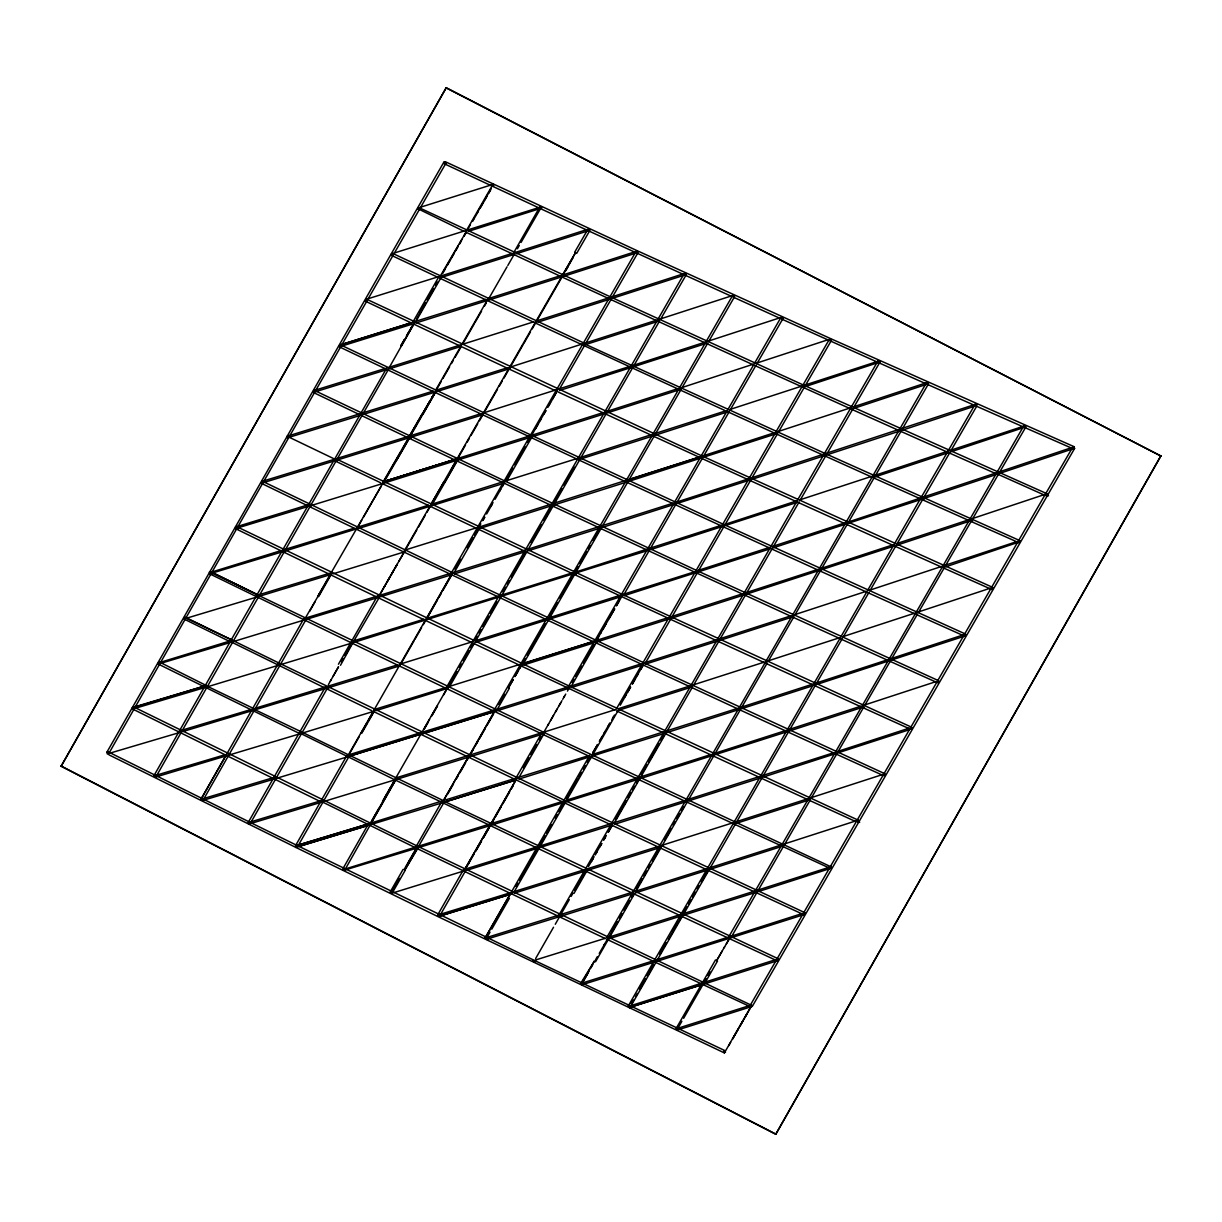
<?xml version="1.0" encoding="UTF-8"?>
<svg xmlns="http://www.w3.org/2000/svg" width="1222" height="1222" viewBox="0 0 1222 1222"><rect width="100%" height="100%" fill="white"/><g stroke="black" fill="none" stroke-linecap="round" stroke-linejoin="round"><path stroke-width="1.5" d="M804.076 912.941L804.534 914.438L655.664 961.714M108.804 753.531L106.833 752.63M61.1 766.286L446.244 87.694L1160.885 456.005L775.756 1134.306L61.1 766.286L446.244 87.694M775.756 1134.306L1160.9 455.714M964.54 636.02L965.609 634.096L723.684 524.437L531.463 435.276L340.403 344.818L339.548 346.04L339.426 346.895L433.138 391.498M937.564 682.655L938.633 680.715L697.059 570.659L505.114 481.163L314.329 390.383L313.489 391.605L313.351 392.461L359.253 414.472M910.665 729.213L911.734 727.273L622.487 594.472L335.836 458.739M883.827 775.68L884.927 774.061M158.463 663.561L159.395 662.034L158.723 662.813L231.554 640.496M858.424 820.894L857.951 820.145L857.569 821.841M752.248 1006.485L1074.673 448.352L1073.909 447.527L1072.717 447.176L1045.421 494.146L750.247 1005.309M751.79 1005.171L724.386 1052.921L725.303 1050.798L534.197 960.324L296.885 845.364M324.334 687.696L231.294 641.978M999.642 472.181L1025.884 426.921L1025.136 426.096L1023.883 425.745L728.709 936.907M365.5 301.223L366.539 299.161L702.146 456.05L992.646 587.37M685.695 273.316L685.298 274.14M857.859 821.81L857.707 820.374M227.124 755.822L132.786 709.096L133.076 708.134L133.824 707.019L417.527 846.189L751.331 1005.217M107.276 754.005L108.315 751.927L249.685 822.146M556.865 391.269L557.186 390.23M578.403 459.655L578.724 458.632M599.941 528.057L600.262 527.018M621.494 596.443L621.799 595.42M643.032 664.829L643.337 663.806M664.569 733.231L664.875 732.192M686.107 801.617L686.413 800.593M707.645 870.018L707.95 868.979M729.183 938.404L729.488 937.381M281.259 550.908L235.51 528.637L235.861 527.522L236.549 526.575L569.742 686.336L858.073 820.099M884.621 775.42L884.468 773.984M158.325 663.072L158.31 663.531M530.455 437.247L530.776 436.223M749.101 1006.149L702.849 984.535L703.078 983.359M831.403 866.994L543.469 732.161L210.642 572.385M232.317 640.206L184.919 617.553M911.765 727.594L911.032 729.198M231.264 642.253L184.003 619.019L184.644 616.942L279.655 663.363M559.325 916.637L559.661 915.614M757.075 363.408L782.981 318.545L782.263 317.735L780.98 317.369L568.261 686.825M1046.933 493.688L1046.429 495.429M287.277 437.797L288.209 435.964M464.055 871.072L464.391 870.049M1019.759 540.567L1018.812 542.675L1018.98 540.964M948.639 451.773L948.547 452.644L995.533 473.51M911.001 727.564L911.184 728.419M970.176 520.175L970.085 521.046L1015.345 541.132M992.569 587.324L991.622 589.432L992.554 588.24M884.82 773.709L644.025 662.859L452.644 572.706L262.409 481.254L261.569 482.491L261.416 483.347L307.196 505.511M416.519 848.16L417.527 846.189M708.76 341.412L734.605 296.625L733.903 295.816L732.665 295.419L494.314 709.936M943.14 566.886L943.033 567.756L991.699 589.478M964.677 635.287L964.57 636.143M235.495 528.515L235.861 527.522M282.893 551.596L283.26 550.587M851.566 408.347L851.444 409.217M873.104 476.748L872.982 477.603M894.641 545.134L894.519 546.005L941.383 567.023M916.179 613.52L916.057 614.391L962.921 635.409M257.032 596.916L257.399 595.908M393.347 779.086L300.23 733.276M414.884 847.472L321.768 801.663M418.566 208.763L418.275 207.908L418.275 209.527M1046.001 494.879L1045.91 495.75M1046.933 494.284L1046.643 495.475L1046.338 494.207M1018.827 541.758L1018.736 542.644M937.87 681.112L938.343 682.502L938.007 681.234M991.714 588.561L991.622 589.432M340.495 665.303L352.959 642.665M938.618 681.296L937.931 682.64M209.71 573.76L210.764 571.804L258.056 594.946L210.764 571.804M576.662 253.382L589.905 230.362L589.218 229.568L587.981 229.156L574.63 252.282M724.386 1052.921L438.118 916.683L295.877 847.442L296.396 846.036L297.129 846.51M658.078 321.05L658.368 320.195M679.615 389.436L679.906 388.596M701.153 457.822L701.443 456.982M722.706 526.224L722.981 525.384M744.244 594.61L744.519 593.77M765.782 663.011L766.057 662.156M787.319 731.398L787.594 730.557M808.857 799.784L809.132 798.944M830.395 868.185L831.372 866.398M300.169 733.826L205.54 687.406L205.525 685.817M248.616 824.086L248.433 823.078M609.931 298.871L610.206 298.031M631.468 367.272L631.743 366.432M653.006 435.658L653.281 434.818M674.544 504.044L674.819 503.204M696.082 572.446L696.357 571.606M717.62 640.832L717.894 639.992M739.157 709.234L739.447 708.393M760.695 777.62L760.985 776.78M782.233 846.006L782.523 845.166M803.771 914.407L804.748 912.62L804.672 913.506M561.83 276.63L562.716 274.889M583.368 345.016L583.658 344.176M604.905 413.403L605.196 412.562M626.443 481.804L626.733 480.964M647.981 550.19L648.271 549.35M669.534 618.592L669.809 617.752M691.072 686.978L691.362 686.138M712.609 755.364L712.9 754.524M734.147 823.765L734.437 822.925M755.685 892.152L755.975 891.312M777.223 960.553L778.277 958.796L777.971 960.568L703.536 984.214M411.157 438.041L410.225 438.163M274.37 778.75L275.149 777.177M493.78 185.775L492.283 185.102M535.419 322.44L536.229 320.958M509.009 368.418L509.543 367.272M595.389 641.397L595.068 642.421L641.397 664.188M482.659 414.304L483.209 413.173M927.91 382.517L927.742 383.968L852.192 408.927M991.867 587.767L992.356 589.157L992.188 588.286M965.502 634.951L964.769 636.143M490.221 825.064L490.908 823.735M511.987 892.885L511.651 893.893L557.706 915.965M628.826 1006.974L628.169 1006.18L654.412 960.385L921.006 497.751L975.156 404.238L977.05 405.078M945.584 566.871L1019.438 541.911M159.089 663.011L158.677 662.309L159.028 663.363M630.124 1007.386L628.169 1006.18M343.413 869.774L344.68 869.896M231.477 641.443L230.851 640.603L153.804 775.939M532.7 960.874L534.701 961.974M457.776 459.946L431.565 505.679M529.462 437.629L383.204 483.362L410.027 437.277M331.605 573.76L318.652 596.535M374.68 710.532L361.727 733.307M370.297 824.331L396.218 778.933L344.757 870.079M751.041 1005.232L750.736 1006.913M331.269 573.515L304.797 618.989L305.912 619.386M404.849 550.847L378.789 596.412M395.882 778.689L369.961 824.086M321.89 800.7L321.417 800.563M155.805 776.78L154.919 775.955L154.766 777.223M997.931 473.968L1073.894 448.505L1073.588 447.237M802.533 385.831L829.417 339.212L831.449 340.251M558.928 915.11L797.279 500.608M948.073 451.101L948.241 451.055M493.352 184.262L493.123 184.98M331.025 573.026L383.311 482.446M435.399 390.597L487.853 299.146M378.24 596.489L378.82 595.588M430.74 504.717L535.801 321.554L536.55 322.012M437.568 915.141L463.581 869.575M420.46 207.587L445.862 163.336L444.808 162.48L443.846 162.175L391.223 253.886L106.757 752.447M109.72 751.927L134.313 708.638M135.23 707.019L185.545 618.576M186.462 616.957L211.269 573.423M155.881 776.963L181.452 731.978M182.368 730.359L362.399 414.838M401.366 345.902L414.457 322.913L388.489 368.891M202.913 800.181L201.004 799.234L303.957 618.5M201.004 799.234L226.589 754.31M317.919 596.061L330.856 573.286M309.624 611.321L315.215 601.499M435.643 391.071L382.761 482.522L383.341 481.636M383.952 481.376L396.065 460.098M411.02 434.1L419.467 419.268M202.989 800.364L306.004 619.569M396.738 459.976L409.782 437.048M422.904 414.289L435.994 391.315L409.645 437.339M249.028 821.047L325.495 686.886M328.397 684.595L331.162 679.722M333.01 676.469L338.57 666.708L330.352 681.143M432.695 502.242L437.308 494.131M439.095 491L443.769 482.797M250.174 823.689L327.542 687.971M444.441 482.69L457.532 459.701M565.099 271.666L573.042 257.735M349.935 752.981L359.207 736.683M455.042 569.238L460.694 559.294M382.532 801.235L395.485 778.46M371.473 821.383L378.866 808.368M404.07 869.621L417.023 846.861M392.079 891.403L399.487 878.389L392.216 891.128M499.05 704.376L504.655 694.539M499.156 704.178L504.701 694.447M523.383 767.859L529.004 757.991M540.261 844.448L544.92 836.245M540.384 844.203L544.997 836.092M561.005 914.209L569.315 899.636M571.132 896.429L572.996 893.145M583.337 981.235L588.943 971.383M590.806 968.099L592.67 964.83M583.459 980.976L588.072 972.88M704.33 982.228L706.209 978.914M708.088 975.614L709.982 972.315M212.185 571.804L237.053 528.179M237.969 526.56L288.835 437.461M289.767 435.842L314.833 391.987M315.765 390.353L340.892 346.422M230.775 640.664L386.778 367.99M338.448 664.233L377.43 596M384.105 587.14L389.711 577.319M391.59 574.05L397.211 564.213M379.4 597.191L353.143 642.146M566.351 269.466L568.215 266.197M347.033 755.288L295.373 845.914L296.396 846.036M297.435 846.922L323.219 801.678M324.151 800.059L349.08 756.357M343.626 867.452L368.57 823.674M403.077 869.407L390.093 892.136L392.063 892.961M416.045 846.663L442.043 801.189M392.155 893.145L405.108 870.476M418.092 847.747L404.803 870.095L444.014 802.365M465.063 869.102L464.543 869.759L516.738 778.551L491 824.407M440.546 914.514L465.551 870.767M511.178 892.396L485.103 938.053L485.776 938.725M704.468 981.953L706.331 978.685M708.195 975.431L710.043 972.162M341.839 344.787L367.028 300.78M367.975 299.146L393.24 255.047M394.187 253.412L419.513 209.237M412.761 322.272L439.034 276.462M492.71 184.766L466.162 231.034L466.941 230.24M439.966 276.646L466.712 230.958M415.679 321.829L441.02 277.654M363.331 413.204L388.535 369.197M322.639 588.5L317.949 596.687L322.593 588.607M358.015 526.667L361.743 520.16M363.453 517.196L381.31 485.974M436.315 390.017L441.157 381.539M442.883 378.56L449.604 366.814M451.483 363.545L453.362 360.276M455.088 357.298L460.709 347.476M462.588 344.207L474.044 324.242M474.823 322.898L481.56 311.136M484.386 306.218L486.28 302.934M443.708 482.216L404.299 550.923L404.757 550.16M341.366 661.805L343.245 658.536M345.123 655.252L350.745 645.43M380.348 593.724L384.991 585.582M386.855 582.329L393.377 570.934M395.241 567.68L397.104 564.427M398.968 561.173L404.558 551.412M406.422 548.143L416.839 529.92M418.566 526.957L425.241 515.256M426.967 512.293L430.694 505.771M458.785 456.768L465.506 445.022M467.232 442.043L469.263 438.484M470.989 435.506L477.71 423.759M479.436 420.78L483.194 414.227M485.226 410.668L497.461 389.36M499.187 386.366L502.166 381.157M503.892 378.178L509.696 368.051M345.062 655.389L350.622 645.69M451.239 573.149L636.066 251.35L637.38 251.732L638.067 252.526L612.39 297.099M347.873 755.761L452.125 573.362L426.386 619.233M366.661 723.653L361.025 733.475L366.6 723.775M368.54 720.369L372.282 713.831M400.953 663.745L414.136 640.664M414.915 639.335L421.59 627.65M423.301 624.686L426.249 619.508M427.96 616.545L433.718 606.463M434.497 605.134L437.445 599.956M439.156 596.978L441.188 593.434M442.899 590.455L452.232 574.157M368.448 720.537L373.092 712.457M454.095 572.736L479.36 528.637M506.58 481.193L531.982 436.926M446.565 687.222L684.305 273.438L686.214 274.293M387.252 793.674L385.388 796.958L390.918 787.319M390.078 788.77L393.82 782.217M392.766 784.081L394.63 780.858M449.482 686.779L474.686 642.757M475.633 641.122L500.898 597.039M501.83 595.389L527.171 551.214M528.118 549.579L553.52 505.328M405.979 866.978L411.615 857.157M413.494 853.888L416.305 848.969M447.756 794.01L453.484 783.959M456.28 779.071L458.143 775.817M459.854 772.854L465.597 762.803M467.308 759.84L473.051 749.773M475.847 744.885L477.726 741.632M479.436 738.653L485.195 728.587M486.906 725.608L493.596 713.908M408.744 862.182L414.304 852.482M496.224 711.158L509.375 688.23M523.367 663.79L575.058 573.714M541.988 732.635L515.776 778.368M464.543 869.759L490.45 824.483M468.515 863.74L474.09 853.979M475.954 850.726L481.544 840.965M483.408 837.712L489.93 826.316M465.567 868.918L469.294 862.411M475.801 851.016L481.392 841.255M483.255 838.002L488.846 828.241M491.794 823.063L493.657 819.794M495.368 816.831L501.127 806.764M502.838 803.786L509.528 792.085M511.254 789.122L513.271 785.563M543.973 733.811L518.708 777.91M571.193 686.367L596.596 642.115M589.798 755.211L485.149 937.931L486.57 939.092M486.325 938.649L490.053 932.126M491.763 929.178L509.452 898.262M516.127 886.561L517.991 883.307M519.717 880.329L537.604 849.061M514.095 891.953L539.299 847.946M565.511 802.212L540.246 846.296M566.458 800.578L591.784 756.403M592.731 754.753L618.133 710.501M535.648 958.506L553.535 927.238M555.262 924.275L558.989 917.753M573.989 893.404L587.049 870.599M614.269 823.154L639.671 778.888M606.601 937.809L926.505 382.639L928.399 383.479M595.526 961.79L608.587 939M609.534 937.35L634.875 893.175M635.807 891.541L661.209 847.289M631.102 1003.888L632.996 1000.589M639.595 989.072L645.262 979.189M647.156 975.904L653.755 964.372M660.354 952.885L666.005 943.048M672.589 931.576L678.241 921.739M680.119 918.47L686.718 906.984M631.071 1005.752L682.747 915.675M678.134 1027.839L681.891 1021.271M683.633 1018.293L702.604 985.222M705.231 982.427L717.528 961.027M728.724 1045.665L730.619 1042.351M742.961 1020.874L732.513 1039.051L738.134 1029.275M744.855 1017.575L751.499 1005.996M407.338 334.492L409.233 331.193M411.142 327.908L413.036 324.609M541.85 207.984L539.818 206.93L513.546 252.985M422.17 413.83L408.896 436.88L409.477 435.979M429.823 401.228L423.179 412.761L429.747 401.396M431.717 397.944L434.574 393.01M488.953 298.305L507.023 266.824M507.817 265.48L514.431 253.977M517.41 248.753L519.304 245.469M521.046 242.46L540.124 209.283M397.013 458.449L400.74 451.987M402.603 448.734L408.224 439.003M535.648 321.844L575.593 252.572L562.12 275.79L562.884 276.233L562.273 275.485M537.863 319.079L562.609 276.019M451.361 469.63L457.059 459.747M511.438 365.057L522.909 345.062M523.703 343.718L530.455 331.926M532.196 328.932L535.175 323.723M472.899 538.016L467.201 547.899L472.822 538.184M474.808 534.732L477.649 529.783M559.34 389.314L584.895 344.894M585.842 343.245L611.443 298.748M660.567 319.263L686.306 274.614M580.893 457.7L606.433 413.296M607.38 411.646L632.981 367.15M633.928 365.5L659.605 320.928M554.467 503.678L579.946 459.35M513.133 679.738L508.383 687.971L513.072 679.844M515.027 676.453L517.884 671.504M519.778 668.22L521.672 664.921M655.466 433.886L681.143 389.314M682.105 387.664L707.843 343.015M576.005 572.079L654.518 435.536M536.565 744.84L530.867 754.722L536.489 744.992M539.421 739.906L541.315 736.606M703.643 456.05L729.381 411.402M623.968 594.488L649.508 550.068M650.455 548.418L676.056 503.938M677.003 502.288L702.681 457.715M616.148 709.325L802.518 385.755M645.506 662.874L671.046 618.469M671.993 616.82L697.594 572.324M698.556 570.674L724.218 526.102M725.181 524.452L750.919 479.788M574.905 889.86L576.799 886.561M579.64 881.627L585.338 871.744M640.618 777.253L666.097 732.91M667.044 731.275L692.584 686.856M720.094 639.06L745.756 594.488M746.657 592.945L772.457 548.189M693.531 685.206L719.132 640.71M595.496 959.896L597.39 956.597M604.035 945.08L607.823 938.496M662.156 845.639L687.635 801.311M688.582 799.662L714.122 755.257M715.069 753.607L740.669 709.111M741.632 707.462L767.294 662.889M768.195 661.331L793.995 616.575M688.612 903.7L690.491 900.415M693.317 895.482L695.211 892.197M697.105 888.913L698.984 885.629M705.598 874.142L707.477 870.858M683.694 914.041L709.172 869.697M710.119 868.063L762.207 777.498M763.17 775.848L788.832 731.275M789.794 729.626L815.532 684.977M715.496 959.927L675.98 1028.756L677.889 1029.657M731.657 936.449L757.197 892.029M758.144 890.38L783.745 845.899M784.707 844.249L810.385 799.677M811.332 798.012L837.07 753.363M740.028 1025.991L746.627 1014.504M406.33 336.264L411.951 326.503M431.61 398.158L434.436 393.27M451.285 469.798L456.906 460.037M474.701 534.931L477.512 530.058M514.951 676.591L520.587 666.845M730.298 409.798L756.143 365.011M558.973 811.759L564.595 801.999M778.613 431.809L804.519 386.931M805.451 385.327L831.418 340.388M751.836 478.199L777.681 433.413M797.218 500.623L877.931 360.964L879.825 361.804M574.875 889.906L580.511 880.146M582.39 876.892L585.201 872.019M853.888 407.17L879.932 362.14M773.373 546.585L799.219 501.799M800.15 500.195L826.057 455.332M826.989 453.729L852.956 408.774M580.633 983.496L594.488 960.966L581.198 984.016L582.344 984.428M599.238 953.42L604.859 943.659M821.688 568.581L847.594 523.719M848.526 522.115L874.494 477.16M875.426 475.557L901.469 430.526M794.896 615.033L820.756 570.185M923.007 498.927L896.933 544.004M816.464 683.373L842.294 638.587M843.226 636.983L869.132 592.12M870.064 590.501L896.032 545.562M918.47 612.39L944.545 567.313M838.002 751.759L863.832 706.973M864.764 705.369L890.67 660.506M891.602 658.902L917.569 613.948M902.401 428.922L928.521 383.815M976.271 406.972L950.96 450.643M923.939 497.308L950.059 452.201M724.6 946.867L716.566 960.752L722.233 950.96M726.387 943.781L729.962 937.61M724.127 947.692L729.809 937.9M945.477 565.71L998.71 473.8M804.748 912.62L565.007 800.547L279.594 663.347L278.937 664.31L280.067 664.707M253.458 708.989L301.192 731.764L300.475 732.696L301.605 733.108M395.775 778.002L395.332 778.75L448.046 686.749M469.37 755.333L443.006 801.372L495.2 710.15L469.462 756.021M201.233 799.753L201.569 799.998M248.112 822.666L250.098 823.506M751.041 1006.76L679.02 1029.535M206.213 685.756L253.855 708.607M374.36 709.463L374.344 710.288M357.282 527.201L357.252 528.026M421.896 732.375L421.865 733.2M1073.527 448.673L1074.092 446.687L830.868 338.723L637.533 250.861L445.358 161.732L444.487 162.938L444.396 163.824L538.658 207.771M180.642 730.725L179.97 732.085L180.505 730.955L179.497 730.832M206.35 685.542L159.395 662.034M659.529 846.327L660.628 845.991M583.963 343.626L825.507 453.668L1019.667 540.536M357.618 528.546L285.429 550.893M448.291 688.154L376.009 710.639M422.232 733.719L350.072 756.051M465.307 870.507L393.148 892.839M132.297 707.477L133.855 707.08M1046.857 493.657L803.969 385.281L610.908 297.099L419.024 207.633L418.153 208.84L464.223 231.416M584.36 343.229L392.736 253.443L391.88 254.65L391.773 255.52L437.873 277.302M400.449 663.928L400.327 664.814M443.311 800.899L778.2 958.766M972.605 521.183L971.719 521.198M361.941 414.823L433.734 392.552M725.303 1050.798C724.371 1051.959 726.998 1053.211 723.943 1051.47M107.047 752.11L108.33 751.988M444.396 163.824L445.358 161.732M155.057 777.207L154.629 775.695L225.551 754.585M107.551 752.217L108.04 753.699L180.657 732.207M445.862 163.336L443.846 162.175M288.025 436.223L287.048 436.269M723.836 1051.287L725.165 1051.668M278.341 663.775L279.242 663.76M299.634 732.207L300.78 732.146M1074.092 446.687L1073.252 448.841L1024.464 427.41M950.64 450.261L1024.8 425.806M997.488 472.471L1071.648 447.619M749.697 478.459L976.256 404.039M1023.333 427.715L951.083 451.758M923.588 496.987L995.686 473.067M996.129 474.564L922.228 499.08M972.177 518.663L1046.2 493.978M869.713 590.18L1017.223 541.453M853.536 406.834L925.497 383.066M974.621 406.193L900.736 430.724M949.28 452.369L873.73 477.328M896.612 543.622L968.572 519.854M970.818 520.755L895.268 545.715M803.297 385.602L879.321 360.841M947.035 451.468L873.593 475.786M920.441 499.676L771.693 548.342M918.165 612.023L990.11 588.256M891.25 658.566L964.876 634.371L965.304 635.868L965.136 634.997M963.516 636.463L814.769 685.114M756.724 363.087L828.409 339.624M803.74 387.084L879.153 362.292L878.832 361.04M776.474 432.069L849.947 408.026M898.934 431.305L751.942 479.36M799.799 499.874L871.485 476.412M921.8 497.583L846.983 522.42M893.465 546.295L744.992 594.64M842.875 636.662L914.56 613.2M864.412 705.048L936.098 681.586M706.622 341.671L779.972 317.781M729.946 409.477L801.51 386.183M773.022 546.265L844.585 522.955M893.022 544.813L819.855 568.81M866.123 591.356L793.093 615.201M816.113 683.052L887.661 659.743M837.65 751.438L909.199 728.144M909.657 729.626L761.459 777.65M660.186 319.003L733.383 295.281L733.796 296.686M633.546 365.225L704.85 342.236M705.293 343.733L559.432 390.536M753.149 364.248L680.547 388.016M703.261 455.791L774.687 432.649M775.13 434.131L629.009 481.285M750.155 479.94L675.292 504.075M796.225 501.035L723.623 524.803M796.668 502.532L650.532 549.656M698.159 570.399L769.463 547.425M769.906 548.907L624.045 595.71M746.337 592.578L817.762 569.421M108.957 754.845L295.923 847.457M767.874 660.965L839.3 637.823M789.412 729.351L860.838 706.209M863.068 707.126L788.083 731.428M810.95 797.752L884.163 774.03M612.008 296.839L683.312 273.85M610.679 298.901L685.542 274.767L685.084 273.27M585.46 342.985L656.611 320.149M658.841 321.065L584.131 345.047M580.496 457.44L726.387 410.638M653.755 435.689L728.618 411.554M650.073 548.159L721.224 525.323M671.611 616.545L742.762 593.724M743.22 595.206L670.282 618.607M719.712 638.801L791.001 615.812M718.383 640.863L793.231 616.728M739.463 707.767L812.538 684.198M741.693 708.684L812.981 685.695M714.687 753.332L785.838 730.496M786.296 731.993L638.923 779.04M686.413 799.967L834.076 752.599M736.224 821.719L807.375 798.898M807.834 800.395L736.683 823.216M784.325 843.974L855.614 820.985M757.762 890.12L831.021 866.688M514.111 252.832L586.911 229.583M562.135 275.164L635.073 251.763M564.365 276.08L635.532 253.244M535.633 321.218L608.449 297.969M608.907 299.466L537.894 322.165M606.998 411.371L678.149 388.55M605.669 413.433L678.607 390.032M651.983 436.254L580.969 458.922M478.459 527.262L699.687 456.936M747.925 479.024L675.155 502.548M673.521 504.64L600.735 527.919M643.337 663.179L717.925 639.366M716.596 641.428L645.583 664.096M691.362 685.511L764.3 662.11M665.364 733.093L739.921 709.249M759.672 778.215L688.658 800.884M709.738 867.788L782.538 844.555M781.225 846.602L708.424 869.85M758.22 891.617L831.159 868.216L830.792 866.948M466.162 230.408L540.689 207.007M539.284 208.825L468.393 231.34M516.341 253.748L589.141 230.515L589.31 229.064M489.472 298.229L560.363 275.714M562.594 276.646L488.158 300.291M629.987 366.371L484.706 412.517M626.749 480.338L701.459 456.463M673.062 503.159L527.736 549.304M648.745 550.221L352.669 642.803M597.161 640.206L668.052 617.675M668.51 619.172L595.847 642.253M618.699 708.592L689.59 686.077M691.82 687.008L617.385 710.639M737.691 708.332L592.349 754.493M640.236 776.978L711.128 754.463M731.275 936.174L802.304 913.506M439.813 276.309L512.339 253.382M514.569 254.313L442.043 277.226M583.673 343.55L509.849 367.242M532.593 435.001L603.393 412.517M531.234 437.079L603.851 414.014M627.222 481.865L478.627 528.821M648.286 548.724L574.462 572.415M549.274 617.706L696.998 571.025M622.258 596.275L475.755 642.329M569.04 686.657L641.581 663.729M643.795 664.661L571.27 687.589M661.82 845.364L734.437 822.299M635.425 891.266L706.194 868.918M706.652 870.4L635.883 892.763M609.198 937.075L755.975 890.685M756.433 892.182L607.853 939.138M656.962 959.667L727.732 937.305M704.895 982.152L775.71 959.652M420.093 207.343L492.894 184.4M393.805 253.153L464.345 230.973M486.387 300.841L415.77 323.051M463.169 344.115L533.846 321.783M436.834 389.955L507.466 367.746M509.696 368.677L435.536 391.987M578.724 458.006L432.16 504.075M528.194 550.801L598.979 528.469M501.448 595.129L572.079 572.919M593.587 641.336L449.146 686.504M521.702 665.593L594.045 642.818M544.569 731.902L615.124 709.722M663.592 733.658L518.831 779.117M566.076 800.303L636.693 778.093M637.166 779.59L490.893 825.324M684.61 800.532L539.864 846.036M614.391 824.361L686.871 801.449M585.842 869.254L660.002 845.929M660.476 847.457L586.3 870.736M701.734 984.779L629.376 1007.524L628.979 1006.271L703.078 982.717M629.376 1007.524L701.718 984.703M749.223 1005.706L676.728 1028.619L677.019 1029.474M367.593 298.886L438.011 276.859M485.928 299.359L339.655 345.093L340.052 346.361M389.131 367.272L461.351 344.696M389.604 368.769L460.007 346.743M410.623 435.689L481.132 413.632M483.347 414.579L411.096 437.171M529.004 436.132L382.776 481.957L454.813 459.457L384.533 481.315M504.9 482.995L357.13 528.927M525.964 549.869L378.194 595.847M454.217 573.943L526.422 551.366M475.282 640.847L547.502 618.271M496.819 709.234L567.237 687.222M495.49 711.296L569.498 688.139M588.775 755.608L371.106 822.971M612.589 824.926L464.818 870.889M634.126 893.328L560.104 916.469M655.191 960.232L581.168 983.374L581.443 984.245M583.444 984.306L653.846 962.279M341.457 344.543L411.738 322.669M341.916 346.025L412.196 324.166M433.275 391.071L287.598 436.132L288.056 437.629M406.071 549.717L476.351 527.858M427.563 618.118L497.934 596.229M350.027 755.975L493.657 711.769M543.225 733.948L469.355 756.937M492.176 823.292L562.548 801.403M511.957 892.243L584.085 869.804M584.544 871.286L514.187 893.175M633.653 891.831L485.898 937.793L486.28 939.061M535.297 960.064L605.577 938.206M315.811 391.636L387.802 369.334M359.91 415.511L289.797 437.109M336.921 458.494L408.866 436.239M335.592 460.541L409.339 437.72M358.458 526.896L428.601 505.19M380.47 596.764L450.613 575.058M399.731 664.233L473.479 641.413M495.017 709.799L347.812 755.12M421.743 734.117L493.688 711.846M541.01 733.017L397.074 777.559M489.136 825.873L417.298 847.992M466.117 868.857L536.336 847.136M440.607 915.828L512.385 893.649M558.347 917.019L488.113 938.756M385.572 368.387L313.596 390.658L314.023 392.048M333.85 461.076L263.876 482.507M311.396 505.465L381.401 483.927M283.199 549.946L354.915 527.98M332.934 573.866L404.742 551.764M353.998 640.771L424.003 619.218M328.015 686.184L397.99 664.768M398.464 666.25L328.504 687.681M373.733 709.677L447.344 687.054M397.547 779.04L467.552 757.487M441.524 803.053L298.428 846.617L367.99 825.461M510.17 892.793L438.362 914.881L438.606 915.767M440.623 915.828L512.43 893.725M262.073 482.782L261.661 481.514L333.377 459.594M259.079 594.717L330.658 572.935M329.39 574.951L257.811 596.748M306.523 617.782L376.407 596.382M378.667 597.329L232.027 641.978M490.419 823.842L343.733 869.438M415.541 848.511L345.704 869.789M235.479 527.033L309.12 504.533M238.046 527.812L309.594 506.03M210.123 572.538L281.457 550.465M283.672 551.428L212.216 573.072M350.882 643.352L206.304 687.131M302.674 732.986L372.42 711.739M324.212 801.372L395.76 779.59M254.879 708.348L326.274 686.718M326.748 688.215L182.49 731.657M276.89 778.215L348.285 756.601M322.425 801.922L251.182 823.384M297.954 845.135L367.562 824.056M369.411 823.582L296.182 845.655L296.64 847.152M186.599 618.195L255.994 597.298M230.21 642.528L160.922 663.286M182.002 730.176L251.258 709.432M300.887 733.521L156.874 776.673M273.285 779.315L203.998 800.059M321.951 800.441L248.937 822.421L249.38 823.918L249.013 822.864M135.337 708.271L204.486 687.665M272.796 777.818L201.752 799.096L201.935 799.998M1074.52 448.398L1073.481 447.787M562.12 275.79L563.021 275.943M1073.771 446.977L1073.894 448.505M830.517 338.998L830.654 340.541M595.71 640.725L521.84 664.126M582.375 984.718L581.458 984.52M437.629 915.034L439.538 915.95M342.771 868.964L343.703 869.193M153.896 775.833L154.919 775.955M310.8 506.534L310.831 505.511M211.941 574.126L210.627 573.76M864.534 707.66L863.618 707.446M209.313 572.217L210.245 572.507M273.927 777.391L274.843 777.65M1047.544 495.918L1048.476 495.781L1047.896 494.956M923.129 499.523L924.031 499.233L922.427 497.828M327.633 688.658L328.565 688.521L327.97 687.696M487.257 939.733L488.143 939.718L487.593 938.786M439.355 916.256L438.24 915.797M249.884 823.796L248.769 823.322M284.207 551.748L285.444 551.855L284.894 550.923M858.394 822.238L859.631 822.345L858.776 821.138M391.437 253.87L392.461 255.215M574.462 574.035L576.081 574.294L575.241 573.103M236.426 528.515L238.046 528.79L237.19 527.598M390.903 891.892L391.544 893.19M344.146 870.11L343.015 869.484M1022.722 426.646L975.736 405.887M1044.26 495.032L997.152 473.922M973.995 405.124L878.496 362.629M900.034 431.015L946.882 451.911M970.161 521.076L873.073 477.649M876.77 361.849L781.545 319.018M851.535 409.248L898.307 430.236M849.794 408.469L754.707 365.485M824.621 455.806L871.332 476.87M846.159 524.192L892.87 545.256M867.696 592.594L914.407 613.658M889.234 660.98L935.945 682.044M779.819 318.239L733.169 297.099M822.895 455.027L776.245 433.886M844.433 523.413L797.783 502.273M819.32 570.659L865.97 591.799M887.508 660.201L792.559 617.049M862.396 707.446L909.046 728.587M731.443 296.304L684.87 275.087M752.981 364.706L658.169 321.386M774.519 433.092L727.945 411.875M817.594 569.88L771.021 548.663M749.483 480.261L796.057 501.478M860.67 706.667L765.858 663.347M835.634 753.837L882.223 775.053M636.631 253L683.144 274.293M679.707 389.787L724.493 410.302M701.245 458.174L747.757 479.482M722.782 526.575L769.295 547.868M790.833 616.255L696.158 572.782M787.396 731.749L833.908 753.042M808.933 800.135L855.446 821.444M588.469 230.821L634.905 252.206M656.458 320.592L561.906 276.966M631.545 367.608L677.996 388.993M653.083 436.01L699.534 457.379M674.62 504.396L721.072 525.781M717.696 641.183L764.147 662.553M739.234 709.57L785.685 730.955M760.771 777.971L807.223 799.341M828.76 867.742L734.223 824.102M540.368 208.58L586.743 230.026M583.444 345.352L629.819 366.814M651.372 435.215L556.957 391.422M626.519 482.14L672.91 503.601M648.057 550.542L694.447 571.988M715.985 640.389L621.57 596.596M737.523 708.775L643.123 664.982M712.686 755.715L759.061 777.177M803.847 914.743L707.737 870.156M560.195 276.172L465.933 232.211M535.419 323.02L581.733 344.558M624.809 481.346L578.495 459.808M600.033 528.194L646.346 549.732M664.661 733.383L710.96 754.921M686.199 801.769L732.497 823.307M729.274 938.557L775.573 960.095M576.784 459.014L434.849 392.308M619.86 595.786L573.622 574.172M662.935 732.574L616.698 710.96M727.548 937.748L681.311 916.133M487.471 300.612L533.708 322.226M509.009 368.998L555.246 390.612M552.084 505.786L598.322 527.4M638.235 779.346L684.473 800.975M659.773 847.747L706.026 869.361M439.584 278.112L485.76 299.802M461.122 346.498L507.298 368.189M550.374 504.976L456.386 460.694M525.735 551.672L571.911 573.378M593.449 641.764L499.462 597.482M614.987 710.15L521 665.883M636.525 778.551L542.537 734.269M611.886 825.247L658.062 846.938M633.424 893.633L679.6 915.339M654.961 962.035L702.849 984.535M413.296 323.922L459.411 345.689M524.024 550.862L382.486 483.683M564.075 802.655L610.175 824.438M585.613 871.057L631.713 892.824M607.151 939.443L653.251 961.225M365.561 301.254L411.6 323.112M408.637 438.041L454.676 459.884M451.712 574.814L497.751 596.672M473.25 643.215L519.289 665.073M494.788 711.601L540.827 733.46M516.326 780.003L562.364 801.846M537.863 848.389L583.902 870.247M559.401 916.775L605.44 938.633M360.948 415.281L406.926 437.216M450.002 574.004L404.039 552.069M425.577 620.471L471.539 642.405M447.115 688.857L493.077 710.792M468.652 757.243L514.615 779.178M536.153 847.579L395.042 779.896M334.889 460.847L380.79 482.858M356.427 529.248L402.328 551.259M377.965 597.634L423.866 619.646M399.502 666.021L445.404 688.047M421.04 734.422L466.941 756.433M464.116 871.21L510.017 893.221M335.317 459.411L287.812 436.575M308.891 506.336L353.021 527.614M330.429 574.722L376.269 596.825M351.967 643.123L397.807 665.211M373.504 711.51L419.345 733.597M443.525 800.7L348.53 754.814M416.58 848.297L462.42 870.385M282.954 551.733L328.733 573.897M350.271 642.298L209.726 573.866M326.03 688.521L371.809 710.685M301.131 731.734L348.575 754.829M321.661 802.197L227.078 755.807M249.639 822.131L296.931 845.395M158.356 664.096L205.54 687.406M446.244 87.969L1160.885 456.005M61.115 765.995L775.756 1134.031M509.391 367.532L510.384 368.234M975.691 404.681L976.332 405.475M560.287 915.217L561.891 916.622M390.429 892.564L391.239 892.946M553.703 504.701L554.559 505.618M336.508 459.778L337.379 460.694M783.012 318.407L781.744 317.308M1025.044 426.997L1024.616 425.592M210.031 572.095L210.49 573.592M235.815 526.85L236.167 527.919M541.056 208.259L540.598 206.854M911.108 727.793L911.444 729.045L911.245 728.19M493.031 185.927L492.573 184.43L492.817 185.286M751.499 1006.623L751.148 1005.553M637.212 252.45L636.845 251.274M343.733 869.697L343.611 869.27M365.928 299.879L366.249 300.933M533.495 960.629L533.968 962.111M777.528 959.178L777.971 960.568M184.766 618.744L184.4 617.69M133.152 707.752L205.831 685.649L133.061 707.309L133.549 708.791M416.351 319.324A7630.84 381.524 -59.6 0 1 425.73 302.98M427.593 299.711A7630.84 381.524 -59.6 0 1 433.23 289.904M442.624 273.545A7630.84 381.524 -59.6 0 1 445.434 268.626M447.313 265.357A7630.84 381.524 -59.6 0 1 453.897 253.886M455.775 250.617A7630.84 381.524 -59.6 0 1 457.67 247.333M459.548 244.064A7630.84 381.524 -59.6 0 1 461.427 240.78M464.253 235.861A7630.84 381.524 -59.6 0 1 466.132 232.592M472.731 221.106A7630.84 381.524 -59.6 0 1 478.382 211.269M480.277 207.984A7630.84 381.524 -59.6 0 1 486.875 196.498M488.769 193.213A7630.84 381.524 -59.6 0 1 490.648 189.929M419.635 313.137A7630.779 381.967 -59.6 0 1 425.256 303.316M427.135 300.047A7630.779 381.967 -59.6 0 1 433.718 288.591M435.597 285.322A7630.779 381.967 -59.6 0 1 437.461 282.038M444.044 270.581A7630.779 381.967 -59.6 0 1 449.696 260.744M451.575 257.475A7630.779 381.967 -59.6 0 1 458.158 246.004M460.052 242.72A7630.779 381.967 -59.6 0 1 461.931 239.451M463.81 236.167A7630.779 381.967 -59.6 0 1 465.689 232.883M468.53 227.964A7630.779 381.967 -59.6 0 1 470.409 224.68M472.288 221.396A7630.779 381.967 -59.6 0 1 474.182 218.112M477.008 213.193A7630.779 381.967 -59.6 0 1 482.675 203.341M484.554 200.057A7630.779 381.967 -59.6 0 1 491.168 188.555M478.948 527.11A7630.825 381.967 -59.6 0 1 480.826 523.841M482.705 520.572A7630.825 381.967 -59.6 0 1 484.584 517.288M491.152 505.832A7630.825 381.967 -59.6 0 1 493.031 502.563M499.615 491.107A7630.825 381.967 -59.6 0 1 503.372 484.554M507.13 478.001A7630.825 381.967 -59.6 0 1 512.782 468.163A7630.794 381.951 -59.6 0 0 511.04 471.432M515.608 463.245A7630.825 381.967 -59.6 0 1 517.486 459.961M519.365 456.692A7630.825 381.967 -59.6 0 1 525.017 446.84A7630.794 381.951 -59.6 0 0 514.813 464.864M527.843 441.921A7630.825 381.967 -59.6 0 1 529.737 438.637M532.563 433.718A7630.825 381.967 -59.6 0 1 538.215 423.866M540.109 420.582A7630.825 381.967 -59.6 0 1 545.776 410.729M548.602 405.796A7630.825 381.967 -59.6 0 1 550.496 402.512M552.39 399.227A7630.825 381.967 -59.6 0 1 556.163 392.644M482.858 520.541A7630.794 381.951 -59.6 0 1 484.737 517.273M486.616 513.988A7630.794 381.951 -59.6 0 1 492.252 504.182M495.063 499.263A7630.794 381.951 -59.6 0 1 500.699 489.442M502.578 486.173A7630.794 381.951 -59.6 0 1 504.457 482.904M506.351 479.62A7630.794 381.951 -59.6 0 1 509.162 474.701M527.996 441.921A7630.794 381.951 -59.6 0 1 529.874 438.637M535.542 428.785A7630.794 381.951 -59.6 0 1 541.193 418.932M544.034 414.014A7630.794 381.951 -59.6 0 1 545.913 410.729M547.807 407.445A7630.794 381.951 -59.6 0 1 556.3 392.659M423.973 729.152A7611.533 381.004 -59.6 0 1 429.564 719.376M431.427 716.123A7611.533 381.004 -59.6 0 1 437.018 706.362M443.54 694.967A7611.533 381.004 -59.6 0 1 447.267 688.444M451.01 681.922A7611.533 381.004 -59.6 0 1 456.6 672.146M459.411 667.258A7611.533 381.004 -59.6 0 1 461.274 663.989M463.138 660.735A7611.533 381.004 -59.6 0 1 468.744 650.944M470.623 647.675A7611.533 381.004 -59.6 0 1 472.486 644.422M475.297 639.518A7611.533 381.004 -59.6 0 1 477.16 636.25M479.039 632.981A7611.533 381.004 -59.6 0 1 480.918 629.712M482.782 626.458A7611.533 381.004 -59.6 0 1 488.403 616.652M490.282 613.383A7611.533 381.004 -59.6 0 1 496.835 601.942M503.403 590.501A7611.533 381.004 -59.6 0 1 505.282 587.217M507.161 583.948A7611.533 381.004 -59.6 0 1 509.039 580.679M515.608 569.223A7611.533 381.004 -59.6 0 1 521.244 559.401M523.123 556.117A7611.533 381.004 -59.6 0 1 525.002 552.848M531.585 541.377A7611.533 381.004 -59.6 0 1 533.464 538.092M535.358 534.824A7611.533 381.004 -59.6 0 1 540.995 524.986M543.821 520.068A7611.533 381.004 -59.6 0 1 545.715 516.784M548.541 511.865A7611.533 381.004 -59.6 0 1 552.298 505.297M556.071 498.729A7611.533 381.004 -59.6 0 1 561.738 488.876M564.564 483.958A7611.533 381.004 -59.6 0 1 566.458 480.674M568.352 477.374A7611.533 381.004 -59.6 0 1 574.019 467.522M424.477 728.74A7611.502 380.775 -59.6 0 1 428.204 722.233M431.916 715.725A7611.502 380.775 -59.6 0 1 437.507 705.965M448.688 686.428A7611.502 380.775 -59.6 0 1 453.362 678.286M455.226 675.018A7611.502 380.775 -59.6 0 1 457.089 671.764M463.627 660.354A7611.502 380.775 -59.6 0 1 469.233 650.578M471.096 647.309A7611.502 380.775 -59.6 0 1 472.96 644.055M483.255 626.092A7611.502 380.775 -59.6 0 1 488.876 616.3M490.74 613.032A7611.502 380.775 -59.6 0 1 495.429 604.859M502.929 591.799A7611.502 380.775 -59.6 0 1 504.793 588.53M511.361 577.074A7611.502 380.775 -59.6 0 1 516.998 567.252M518.876 563.984A7611.502 380.775 -59.6 0 1 525.445 552.527M531.096 542.705A7611.502 380.775 -59.6 0 1 541.438 524.681M544.264 519.762A7611.502 380.775 -59.6 0 1 549.915 509.925M553.688 503.372A7611.502 380.775 -59.6 0 1 557.461 496.804M560.287 491.886A7611.502 380.775 -59.6 0 1 562.166 488.601M564.06 485.317A7611.502 380.775 -59.6 0 1 574.432 467.247M521.55 665.058A7630.81 381.86 -59.6 0 1 525.292 658.521M531.86 647.064A7630.81 381.86 -59.6 0 1 537.497 637.258M539.376 633.974A7630.81 381.86 -59.6 0 1 545.012 624.152M551.596 612.696A7630.81 381.86 -59.6 0 1 557.232 602.858M560.058 597.94A7630.81 381.86 -59.6 0 1 570.414 579.915M572.308 576.631A7630.81 381.86 -59.6 0 1 577.96 566.779M580.786 561.86A7630.81 381.86 -59.6 0 1 582.68 558.576M584.559 555.292A7630.81 381.86 -59.6 0 1 586.453 552.008M599.666 529.019A7630.81 381.86 -59.6 0 0 593.052 540.521A7630.81 381.738 -59.6 0 1 598.795 530.73M527.262 655.298A7630.81 381.738 -59.6 0 1 532.884 645.491M534.762 642.207A7630.81 381.738 -59.6 0 1 541.331 630.766M543.21 627.482A7630.81 381.738 -59.6 0 1 545.088 624.213M549.793 616.025A7630.81 381.738 -59.6 0 1 557.308 602.92M560.134 598.001A7630.81 381.738 -59.6 0 1 565.786 588.179M567.665 584.895A7630.81 381.738 -59.6 0 1 573.317 575.058M576.142 570.139A7630.81 381.738 -59.6 0 1 578.037 566.855M579.915 563.571A7630.81 381.738 -59.6 0 1 586.514 552.084M588.408 548.8A7630.81 381.738 -59.6 0 1 590.302 545.516M547.884 725.165A7630.81 381.814 -59.6 0 1 553.52 715.344M555.399 712.075A7630.81 381.814 -59.6 0 1 561.967 700.618M563.846 697.35A7630.81 381.814 -59.6 0 1 565.725 694.081M572.308 682.609A7630.81 381.814 -59.6 0 1 574.187 679.34M576.066 676.056A7630.81 381.814 -59.6 0 1 581.703 666.219M583.597 662.95A7630.81 381.814 -59.6 0 1 586.407 658.032M588.301 654.748A7630.81 381.814 -59.6 0 1 593.953 644.911M596.779 639.992A7630.81 381.814 -59.6 0 1 598.658 636.708M600.552 633.424A7630.81 381.814 -59.6 0 1 606.204 623.587M609.03 618.653A7630.81 381.814 -59.6 0 1 614.697 608.8M616.591 605.516A7630.81 381.814 -59.6 0 1 619.417 600.582M543.958 732.009A7630.81 381.783 -59.6 0 1 548.647 723.836M550.526 720.568A7630.81 381.783 -59.6 0 1 557.095 709.111M558.973 705.842A7630.81 381.783 -59.6 0 1 560.852 702.574M562.731 699.29A7630.81 381.783 -59.6 0 1 564.61 696.021M567.436 691.117A7630.81 381.783 -59.6 0 1 569.315 687.833M575.898 676.377A7630.81 381.783 -59.6 0 1 581.535 666.54M583.429 663.256A7630.81 381.783 -59.6 0 1 589.065 653.419M591.891 648.5A7630.81 381.783 -59.6 0 1 593.785 645.231M596.611 640.313A7630.81 381.783 -59.6 0 1 601.316 632.095M603.21 628.811A7630.81 381.783 -59.6 0 1 614.529 609.121M616.423 605.822A7630.81 381.783 -59.6 0 1 621.143 597.619M566.504 798.577A7630.81 381.86 -59.6 0 1 569.315 793.674M571.193 790.39A7630.81 381.86 -59.6 0 1 577.762 778.949M579.64 775.68A7630.81 381.86 -59.6 0 1 581.519 772.396M583.398 769.127A7630.81 381.86 -59.6 0 1 585.277 765.858M588.087 760.939A7630.81 381.86 -59.6 0 1 589.966 757.671M597.497 744.565A7630.81 381.86 -59.6 0 0 592.792 752.752A7630.794 381.738 -59.6 0 1 597.65 744.549M599.376 741.28A7630.81 381.86 -59.6 0 1 602.202 736.362M604.08 733.093A7630.81 381.86 -59.6 0 1 609.732 723.256M612.558 718.337A7630.81 381.86 -59.6 0 1 614.437 715.053M624.809 696.998A7630.81 381.86 -59.6 0 1 630.46 687.161M632.354 683.862A7630.81 381.86 -59.6 0 1 635.18 678.943M637.074 675.659A7630.81 381.86 -59.6 0 1 642.741 665.807M566.657 798.546A7630.794 381.738 -59.6 0 1 573.225 787.105M575.104 783.821A7630.794 381.738 -59.6 0 1 576.983 780.553M578.861 777.284A7630.794 381.738 -59.6 0 1 580.725 774.015M583.551 769.112A7630.794 381.738 -59.6 0 1 585.43 765.827M587.308 762.559A7630.794 381.738 -59.6 0 1 589.187 759.29M599.528 741.265A7630.794 381.738 -59.6 0 1 605.165 731.443M607.991 726.525A7630.794 381.738 -59.6 0 1 609.87 723.241M611.764 719.972A7630.794 381.738 -59.6 0 1 613.643 716.688M620.241 705.216A7630.794 381.738 -59.6 0 1 625.893 695.364M627.787 692.08A7630.794 381.738 -59.6 0 1 630.613 687.161M632.507 683.877A7630.794 381.738 -59.6 0 1 638.159 674.025M641 669.091A7630.794 381.738 -59.6 0 1 642.879 665.807M591.463 861.571A7630.825 381.524 -59.6 0 1 593.342 858.302M595.221 855.033A7630.825 381.524 -59.6 0 1 597.084 851.765M599.91 846.846A7630.825 381.524 -59.6 0 1 601.789 843.577M603.653 840.308A7630.825 381.524 -59.6 0 1 605.532 837.039M608.357 832.136A7630.825 381.524 -59.6 0 1 612.115 825.583M621.509 809.224A7630.825 381.524 -59.6 0 0 615.873 819.046A7630.794 381.753 -59.6 0 1 618.531 814.142M624.335 804.305A7630.825 381.524 -59.6 0 1 626.214 801.021M628.093 797.752A7630.825 381.524 -59.6 0 1 629.972 794.483M636.555 783.012A7630.825 381.524 -59.6 0 1 638.449 779.728M644.101 769.891A7630.825 381.524 -59.6 0 1 646.927 764.972M648.806 761.688A7630.825 381.524 -59.6 0 1 654.473 751.836M657.299 746.917A7630.825 381.524 -59.6 0 1 659.177 743.633A7630.794 381.753 -59.6 0 0 648.668 761.688M661.071 740.349A7630.825 381.524 -59.6 0 1 662.966 737.065M588.485 866.49A7630.794 381.753 -59.6 0 1 594.121 856.683M596 853.414A7630.794 381.753 -59.6 0 1 601.621 843.608M604.447 838.704A7630.794 381.753 -59.6 0 1 606.311 835.42M608.189 832.151A7630.794 381.753 -59.6 0 1 611.947 825.614M620.409 810.873A7630.794 381.753 -59.6 0 1 626.061 801.036M628.887 796.118A7630.794 381.753 -59.6 0 1 630.766 792.849M632.645 789.565A7630.794 381.753 -59.6 0 1 634.524 786.296M641.122 774.809A7630.794 381.753 -59.6 0 1 646.774 764.972M661.866 738.699A7630.794 381.753 -59.6 0 1 663.76 735.415M611.901 931.622A7630.794 381.753 -59.6 0 1 617.538 921.816M620.348 916.897A7630.794 381.753 -59.6 0 1 622.227 913.628M629.727 900.553A7630.794 381.753 -59.6 0 0 624.106 910.359A7630.825 381.524 -59.6 0 1 629.895 900.522M631.606 897.269A7630.794 381.753 -59.6 0 1 633.485 894M636.311 889.081A7630.794 381.753 -59.6 0 1 641.947 879.26M644.773 874.341A7630.794 381.753 -59.6 0 1 646.652 871.072M648.531 867.788A7630.794 381.753 -59.6 0 1 650.425 864.519M657.008 853.048A7630.794 381.753 -59.6 0 1 660.781 846.479M664.539 839.926A7630.794 381.753 -59.6 0 1 671.138 828.44M677.752 816.953A7630.794 381.753 -59.6 0 1 679.631 813.669M681.525 810.385A7630.794 381.753 -59.6 0 1 683.419 807.1M609.259 936.495A7630.825 381.524 -59.6 0 1 613.948 928.323M615.812 925.054A7630.825 381.524 -59.6 0 1 617.69 921.785M619.569 918.516A7630.825 381.524 -59.6 0 1 621.448 915.247M631.774 897.254A7630.825 381.524 -59.6 0 1 633.653 893.985M640.221 882.528A7630.825 381.524 -59.6 0 1 642.1 879.244M643.979 875.975A7630.825 381.524 -59.6 0 1 645.873 872.691M652.456 861.235A7630.825 381.524 -59.6 0 1 658.093 851.398M664.692 839.926A7630.825 381.524 -59.6 0 1 670.343 830.074M673.169 825.156A7630.825 381.524 -59.6 0 1 675.063 821.871M676.942 818.587A7630.825 381.524 -59.6 0 1 678.836 815.303M681.662 810.385A7630.825 381.524 -59.6 0 1 683.556 807.1M631.728 1003.247A7630.81 381.524 -59.6 0 1 633.607 999.978M635.486 996.709A7630.81 381.524 -59.6 0 1 637.349 993.44M640.175 988.537A7630.81 381.524 -59.6 0 1 645.796 978.73M647.675 975.462A7630.81 381.524 -59.6 0 1 652.365 967.289M659.88 954.183A7630.81 381.524 -59.6 0 1 661.759 950.915M664.585 945.996A7630.81 381.524 -59.6 0 1 666.464 942.727M668.342 939.458A7630.81 381.524 -59.6 0 1 673.994 929.621M675.873 926.352A7630.81 381.524 -59.6 0 1 686.229 908.313M689.055 903.394A7630.81 381.524 -59.6 0 1 690.949 900.11M692.828 896.826A7630.81 381.524 -59.6 0 1 694.722 893.542M701.321 882.055A7630.81 381.524 -59.6 0 1 706.988 872.218M551.458 824.758L546.799 832.961L551.458 824.758M404.497 339.426L400.694 346.009L404.451 339.517M557.156 814.875L555.262 818.175L557.095 815.013M515.195 780.155L443.281 802.503L515.226 780.247M976.073 404.299L976.195 405.154L976.073 404.299"/></g></svg>
